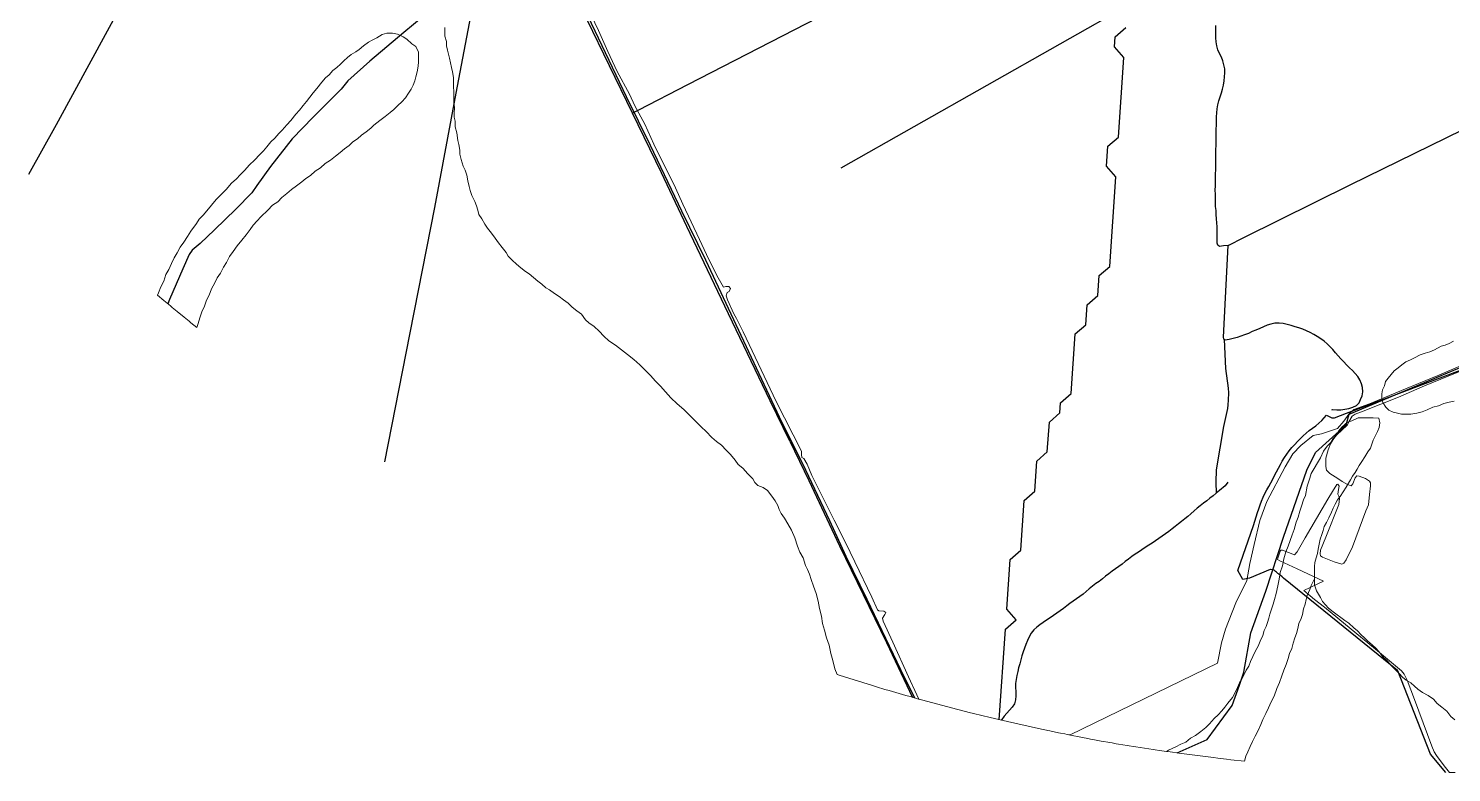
# Model space of a CAD drawing. Header units: metres. Extents: x 3 to 1027712, y 40 to 4430649.
# Drawn here: x 505330 to 508884, y 4402141 to 4404000 of the extents above; entities that cross this region are included whole.
import ezdxf

# ---------------------------------------------------------------- set-up
doc = ezdxf.new("R2010")
doc.units = ezdxf.units.M
doc.header["$MEASUREMENT"] = 0
for name, color, linetype, lineweight in [('Cauces_artificiales_5_km', 141, 'Continuous', 30), ('Lineas_electricas_5_km', 1, 'Continuous', 30), ('Rios_5_km', 4, 'Continuous', 30)]:
    doc.layers.add(name, color=color, linetype=linetype, lineweight=lineweight)
for name, color, linetype, lineweight, true_color in [('Habitats_5_km', 7, 'Continuous', 9, 0xbefad2), ('Humedales_5_km', 7, 'Continuous', 9, 0xdbcafc), ('Itinerarios_Espacios_naturales_Protegidos_5_km', 7, 'Continuous', 30, 0x3800b0)]:
    doc.layers.add(name, color=color, linetype=linetype, lineweight=lineweight, true_color=true_color)

msp = doc.modelspace()

# ---------------------------------------------------------------- linework, layer by layer
at = {"layer": 'Cauces_artificiales_5_km'}
for points in [[(508956.9, 4404852.8, 3.5), (508708.3, 4404728.7, 3.4), (508451.4, 4404600.1, 3.4), (508249.7, 4404497.1, 3.4), (508142, 4404443.4, 3.4), (508125.4, 4404437.2, 3.4), (508073.5, 4404411.4, 3.4), (507760.9, 4404255.9, 3.4), (507566.6, 4404159.2, 3.4), (507301.6, 4404026.4, 3.4), (506976.3, 4403859.6, 3.4), (506853.4, 4403795.9, 3.4), (506848.3, 4403793.4, 3.4), (506841.9, 4403790.3, 2.5), (506838.5, 4403788.7, 2.5)], [(507360, 4403651.8, 1.1), (508089.2, 4404065.1, 0.2), (508259.8, 4404161.7, 0), (508260, 4404161.8, 0), (508998.9, 4404579.8, 0.3)], [(507231.5, 4402968.9, 3.8), (507231.5, 4402968.9, 3.8), (507182.9, 4403069.4, 3.9), (507069, 4403306.3, 3.8), (506974.1, 4403505.2, 3.3), (506910.9, 4403639, 2.9), (506838.5, 4403788.7, 2.5), (506767.2, 4403936.1, 2.1), (506656.9, 4404163.1, 2.1)], [(506315.8, 4404029.9, 3.9), (506267.9, 4403989.8, 4.1), (506267.9, 4403989.8, 4.1), (506182.5, 4403918.2, 4.7), (506127.9, 4403869.3, 4.7), (506110.8, 4403848.4, 4.8), (506040.9, 4403778.6, 4.7), (505988.2, 4403724.5, 4.7), (505934.1, 4403654.9, 4.8), (505900.1, 4403608, 4.8), (505888.2, 4403589.4, 4.8), (505847.5, 4403548.2, 4.8), (505794.9, 4403496.7, 4.8), (505758.8, 4403462.8, 4.8), (505738.8, 4403445.9, 4.8), (505731.5, 4403435.6, 4.8), (505715.7, 4403399.2, 4.9), (505682.4, 4403322.8, 5.1), (505678.2, 4403312, 5.1)], [(508585.1, 4403047.2, 4.8), (508586.7, 4403047.5, 6.5), (508597.8, 4403047.3, 6.5), (508608, 4403047.2, 6.5), (508617.9, 4403048.3, 6.5), (508627.9, 4403050.6, 6.5), (508637.8, 4403053.6, 6.5), (508647.1, 4403057.7, 6.5), (508653.5, 4403064.4, 6.5), (508657.1, 4403072.9, 6.5), (508661, 4403082.3, 6.5), (508662.6, 4403092.2, 6.5), (508662.2, 4403102.4, 6.5), (508659.5, 4403112.3, 6.6), (508655.4, 4403121.6, 6.6), (508650.1, 4403130.1, 6.6), (508643.8, 4403137.9, 7.1), (508636.8, 4403145.2, 8), (508629.2, 4403152.3, 8.5), (508622, 4403159.8, 8.6), (508615.1, 4403167.3, 8.6), (508608.2, 4403174.8, 8.6), (508601.2, 4403182.2, 8.6), (508594.2, 4403189.8, 8.8), (508587.6, 4403197.5, 9.4), (508580.7, 4403205.2, 9.9), (508573.5, 4403212.3, 10), (508565.9, 4403218.8, 10), (508557.7, 4403224.6, 10), (508549.1, 4403229.9, 10), (508540.2, 4403235.1, 10), (508531.2, 4403240, 10), (508522.1, 4403244.4, 10), (508512.9, 4403248.4, 10), (508503.4, 4403251.6, 10), (508493.5, 4403254.7, 10), (508483.6, 4403257.6, 10), (508473.8, 4403260.3, 10), (508463.8, 4403262.9, 10), (508453.7, 4403263.8, 10), (508443.4, 4403263.2, 10), (508433.4, 4403261.4, 10), (508423.7, 4403258.4, 9.5), (508414.4, 4403254.6, 9.1), (508405.2, 4403250.3, 8.9), (508395.6, 4403246.2, 8.7), (508386.2, 4403242.5, 8.7), (508377.1, 4403238.1, 8.7), (508367.6, 4403234.4, 8.7), (508358.1, 4403231, 8.7), (508348.6, 4403227.7, 8.7), (508338.8, 4403224.9, 8.7), (508328.9, 4403222.6, 8.7), (508318.9, 4403220.9, 8.6), (508316.6, 4403222.7, 10.9), (508315.4, 4403223.7, 8.6), (508314.6, 4403228.8, 8.6), (508326.2, 4403457.3, 4.9), (508314.7, 4403456.5, 4.9), (508304.8, 4403455.6, 4.9), (508300.3, 4403458.6, 4.9), (508299.2, 4403463.3, 4.9), (508299.1, 4403473.5, 4.9), (508299.1, 4403483.6, 4.9), (508299.2, 4403493.9, 4.9), (508298.9, 4403504.2, 4.9), (508298.3, 4403514.3, 4.9), (508297.7, 4403524.6, 4.9), (508296.8, 4403535, 4.9), (508296.1, 4403545.1, 5.1), (508295.2, 4403555.4, 5.1), (508294.6, 4403565.6, 5.3), (508294.5, 4403575.7, 5.4), (508294.5, 4403585.9, 5.4), (508294.3, 4403596.2, 5.4), (508294.5, 4403606.5, 5.4), (508294.6, 4403616.6, 5.4), (508294.8, 4403626.7, 5.4), (508295.2, 4403636.7, 5.4), (508295.4, 4403646.8, 5.4), (508295.5, 4403657.2, 5.6), (508295.6, 4403667.2, 6.3), (508295.8, 4403677.4, 6.4), (508295.9, 4403687.5, 6.4), (508296, 4403697.7, 6.4), (508296.1, 4403707.8, 6.4), (508296.4, 4403718.2, 6.4), (508296.4, 4403728.2, 6.4), (508296.5, 4403738.5, 6.4), (508296.9, 4403748.7, 6.4), (508297, 4403758.7, 6.4), (508297.1, 4403769, 6.4), (508297.5, 4403779.2, 6.4), (508298.3, 4403789.4, 6.4), (508299.2, 4403799.4, 6.5), (508300.9, 4403809.5, 6.5), (508303.5, 4403819.5, 6.5), (508306.5, 4403829.3, 6.5), (508309.7, 4403839, 6.5), (508312.4, 4403848.7, 6.5), (508314.5, 4403858.7, 6.5), (508316.3, 4403868.8, 6.5), (508317.7, 4403878.8, 6.5), (508318.5, 4403889, 6.5), (508318.1, 4403899.2, 6.5), (508315.8, 4403909.2, 6.5), (508313.3, 4403919, 6.5), (508309.7, 4403928.5, 6.5), (508305.2, 4403937.4, 6.5), (508301, 4403946.9, 6.5), (508298.3, 4403956.6, 6.5), (508296.8, 4403966.5, 6.5), (508296, 4403976.9, 6.5), (508295.6, 4403987.1, 6.5), (508295.6, 4403997.5, 6.5), (508295.8, 4404007.7, 6.4)], [(508326.2, 4403457.3, 4.9), (508365.5, 4403477.3, 4.3), (508632.5, 4403610.4, 4.2), (509110.8, 4403844.5, 3.6)], [(508316.6, 4403222.7, 10.9), (508320.1, 4403150.6, 5), (508326.7, 4403101.2, 4.3), (508326.9, 4403089.8, 4.3), (508326.6, 4403070.8, 3.9), (508325.9, 4403059.8, 3.9), (508325.2, 4403050.6, 3.9), (508315.2, 4403005.4, 3.9), (508296.3, 4402896.7, 3.9), (508295.3, 4402866, 3.9), (508296.8, 4402838.8, 3.9)], [(508869.9, 4402140.7, 7.4), (508832.2, 4402186.4, 7.4), (508750.3, 4402394.8, 7.4), (508750.2, 4402395.2, 7.4), (508749.6, 4402395.7, 7.4), (508464.9, 4402626.7, 7.4), (508461, 4402629.9, 7.4), (508456.6, 4402633.5, 7.4), (508453.2, 4402636.3, 7.4), (508452.1, 4402637.2, 7.4), (508450.8, 4402638.2, 7.4), (508447.8, 4402640.7, 7.4), (508447, 4402641.3, 7.4), (508444.6, 4402643.2, 7.4), (508443.5, 4402644.1, 7.4), (508441, 4402646.1, 7.4), (508436.8, 4402646.9, 7.4), (508436.7, 4402646.9, 7.4), (508432, 4402647.7, 7.4), (508431.9, 4402647.7, 7.4), (508431.8, 4402647.7, 7.4), (508431.5, 4402647.8, 7.4), (508380.1, 4402625.9, 7.4), (508362.9, 4402623.4, 7.4), (508350.8, 4402645.3, 7.2), (508389.8, 4402758, 5.7), (508399.8, 4402790.3, 4.8), (508402.9, 4402799.9, 4.7), (508406.1, 4402809.4, 4.3), (508409.6, 4402819.1, 3.9), (508413.6, 4402828.4, 3.7), (508418, 4402837.9, 3.7), (508423.1, 4402847, 3.7), (508428.4, 4402855.8, 3.7), (508433.2, 4402864.7, 3.4), (508437.9, 4402873.9, 3.1), (508442.6, 4402882.9, 2.9), (508447.2, 4402892, 2.7), (508452.2, 4402901.1, 2.1), (508456.8, 4402910.1, 1.9), (508461.7, 4402919.1, 1.6), (508467.2, 4402927.6, 1.1), (508472.9, 4402936.3, 0.7), (508479.1, 4402944.7, 0.7), (508485.8, 4402952.5, 0.7), (508492.9, 4402960.1, 0.7), (508499.7, 4402967.5, 0.7), (508506.7, 4402974.8, 0.7), (508513.9, 4402981.9, 0.4), (508521.4, 4402988.6, 0.1), (508529.2, 4402995, 0.1), (508537.4, 4403001.1, 0.1), (508545.5, 4403007.1, 0.1), (508553.3, 4403013.5, 0.1), (508560.7, 4403020.2, 0.1), (508572.5, 4403033.4, 4), (508585.4, 4403027.2, 5.7), (508592.1, 4403027.1, 0.1), (508621.9, 4403038.3, 0.5), (508906.9, 4403145.9, 4.6)], [(507231.5, 4402968.9, 3.8), (507279.1, 4402870.4, 3.7), (507355.9, 4402706.8, 3.5), (507473.4, 4402465.3, 3.2), (507538.3, 4402328.4, 3.2)], [(508325.9, 4402866.5, 4.8), (508319, 4402857.3, 0.3), (508304.8, 4402845, 0.3), (508296.8, 4402838.8, 0.3), (508288.8, 4402832.3, 0.4), (508280.9, 4402826.1, 0.3), (508273, 4402819.6, 0.3), (508264.7, 4402813.4, 0.4), (508256.7, 4402807.3, 0.4), (508248.8, 4402800.9, 0.3), (508241.2, 4402794.2, 0.3), (508233.6, 4402787.4, 0.3), (508225.9, 4402780.6, 0.3), (508218, 4402774.3, 0.3), (508210.1, 4402767.9, 0.2), (508202.3, 4402761.7, 0.2), (508194.5, 4402755.4, 0.2), (508186.4, 4402749.2, 0.2), (508178.2, 4402743.1, 0.2), (508169.8, 4402737.1, 0.2), (508161.4, 4402731.5, 0.2), (508153, 4402725.7, 0.1), (508144.6, 4402720, 0.1), (508136.3, 4402714.2, 0.1), (508128, 4402708.4, 0.1), (508119.5, 4402702.7, 0.2), (508111.1, 4402697.1, 0.2), (508102.6, 4402691.6, 0.3), (508094, 4402686.1, 0.2), (508085.5, 4402680.1, 0.3), (508077.6, 4402674, 0.3), (508069.6, 4402667.8, 0.4), (508061.7, 4402661.6, 0.5), (508053.3, 4402655.7, 0.7), (508044.8, 4402649.9, 0.8), (508036.4, 4402643.7, 0.9), (508028.5, 4402637.3, 0.7), (508020.3, 4402631, 0.6), (508012.2, 4402624.6, 0.8), (508004.1, 4402618.4, 0.8), (507995.7, 4402612.6, 0.8), (507987.4, 4402606.4, 0.9), (507979.2, 4402600, 0.8), (507971.6, 4402593.4, 0.7), (507964, 4402586.6, 0.4), (507956.1, 4402580.4, 0.5), (507948, 4402574.5, 0.6), (507939.7, 4402568.8, 0.8), (507931.3, 4402563, 0.8), (507923.3, 4402556.9, 0.6), (507915.3, 4402550.6, 0.6), (507907, 4402544.6, 0.7), (507898.5, 4402538.9, 0.7), (507889.8, 4402533.1, 1), (507881.5, 4402527.3, 0.9), (507873, 4402521.5, 0.8), (507864.5, 4402515.8, 0.8), (507856.2, 4402509.8, 0.9), (507848.3, 4402503.5, 0.8), (507840.7, 4402496.8, 0.6), (507834.3, 4402488.8, 0.6), (507829.7, 4402479.7, 0.7), (507825.5, 4402470.2, 0.7), (507821.4, 4402460.9, 0.7), (507817.7, 4402451.4, 0.7), (507814.5, 4402441.9, 0.7), (507811.3, 4402432.1, 0.6), (507808.5, 4402422.3, 0.4), (507805.8, 4402412.6, 0.2), (507803.2, 4402402.6, 0.3), (507801, 4402392.9, 0.4), (507798.7, 4402383.1, 0.4), (507796.6, 4402373.3, 0.6), (507795.4, 4402363.2, 0.6), (507795.4, 4402353, 0.5), (507796.2, 4402342.7, 0.4), (507796.3, 4402332.4, 0.3), (507795.6, 4402322.2, 0.5), (507792.7, 4402312.6, 0.8), (507787.1, 4402304.2, 0.8), (507780.5, 4402296.6, 0.8), (507774, 4402288.8, 0.8), (507767.4, 4402281.1, 0.9), (507760.9, 4402273.2, 1), (507759.5, 4402271.6, 1)]]:
    msp.add_polyline3d(points, dxfattribs=at)
at = {"layer": 'Habitats_5_km'}
for points in [[(508892.9, 4402272), (508882.8, 4402281), (508872.6, 4402293.7), (508860, 4402303.9), (508848.5, 4402312.8), (508839.7, 4402324.3), (508825.7, 4402333.2), (508811.8, 4402340.9), (508800.3, 4402348.5), (508791.5, 4402356.1), (508782.6, 4402365.1), (508771.2, 4402371.4), (508762.3, 4402379.1), (508753.4, 4402388), (508744.5, 4402396.9), (508734.4, 4402407.1), (508724.3, 4402418.6), (508712.9, 4402430), (508706.5, 4402438.9), (508696.4, 4402450.4), (508686.3, 4402459.3), (508674.8, 4402469.5), (508667.2, 4402477.1), (508658.4, 4402484.8), (508649.5, 4402495), (508640.6, 4402502.6), (508627.9, 4402514.1), (508617.8, 4402520.5), (508607.6, 4402528.1), (508598.8, 4402534.5), (508588.6, 4402542.1), (508577.2, 4402551), (508569.6, 4402560), (508562, 4402567.6), (508556.9, 4402577.8), (508546.8, 4402594.3), (508541.8, 4402609.6), (508541.8, 4402622.3), (508541.9, 4402624.8), (508541.9, 4402633.7), (508541.9, 4402645.2), (508542, 4402655.3), (508543.3, 4402665.5), (508545.9, 4402676.9), (508549.7, 4402688.3), (508551.1, 4402698.5), (508553.6, 4402711.2), (508556.2, 4402723.9), (508560.1, 4402735.3), (508564, 4402745.5), (508566.5, 4402755.7), (508571.7, 4402765.8), (508578.1, 4402777.2), (508584.5, 4402791.2), (508588.4, 4402801.4), (508593.5, 4402811.5), (508599.9, 4402821.7), (508606.3, 4402830.5), (508614, 4402842), (508621.6, 4402853.4), (508626.8, 4402863.5), (508631.9, 4402872.4), (508637, 4402881.3), (508643.4, 4402890.2), (508648.5, 4402899.1), (508653.7, 4402907.9), (508660.1, 4402918.1), (508667.7, 4402929.5), (508675.4, 4402942.2), (508681.8, 4402951.1), (508685.7, 4402961.2), (508688.3, 4402971.4), (508694.7, 4402982.8), (508699.8, 4402993), (508703.7, 4403003.1), (508705, 4403014.6), (508702.5, 4403026), (508688.5, 4403027.3), (508674.5, 4403027.3), (508664.3, 4403027.4), (508651.6, 4403027.4), (508635, 4403019.8), (508624.8, 4403016), (508610.8, 4403003.3), (508603.1, 4402994.5), (508596.7, 4402984.3), (508589, 4402975.4), (508582.6, 4402965.3), (508573.7, 4402956.4), (508564.7, 4402943.7), (508557, 4402927.2), (508549.4, 4402914.5), (508541.7, 4402900.6), (508534, 4402887.9), (508530.1, 4402876.5), (508527.5, 4402866.3), (508523.7, 4402856.1), (508519.8, 4402833.3), (508514.6, 4402821.8), (508509.5, 4402806.6), (508505.6, 4402793.9), (508501.7, 4402778.7), (508496.6, 4402766), (508491.4, 4402748.2), (508486.3, 4402734.2), (508481.2, 4402720.3), (508476, 4402706.3), (508470.9, 4402692.3), (508465.7, 4402674.6), (508461.8, 4402656.8), (508456.7, 4402640.3), (508454.1, 4402623.8), (508450.2, 4402607.2), (508446.3, 4402588.2), (508442.4, 4402572.9), (508438.5, 4402561.5), (508434.7, 4402548.8), (508430.8, 4402536.1), (508428.2, 4402526), (508424.4, 4402515.8), (508421.8, 4402505.6), (508416.7, 4402495.5), (508412.8, 4402482.8), (508406.4, 4402468.8), (508401.2, 4402456.1), (508394.8, 4402444.7), (508388.4, 4402430.7), (508382, 4402418.1), (508378.1, 4402406.6), (508371.7, 4402396.5), (508365.3, 4402383.8), (508360.2, 4402374.9), (508355.1, 4402364.7), (508349.9, 4402353.3), (508344.8, 4402341.9), (508337.1, 4402327.9), (508325.6, 4402314), (508317.9, 4402303.8), (508310.3, 4402295), (508301.3, 4402284.8), (508291.1, 4402275.9), (508279.6, 4402262), (508270.7, 4402253.1), (508257.9, 4402243), (508245.1, 4402232.8), (508232.4, 4402226.5), (508220.9, 4402216.4), (508208.1, 4402211.3), (508195.4, 4402205), (508177.5, 4402196.1), (508172.1, 4402193.4), (508160.4, 4402195.1), (508155, 4402195.9), (508144.2, 4402197.5), (508138.8, 4402198.3), (508095.7, 4402204.9), (508090.3, 4402205.7), (508079.5, 4402207.4), (508074.1, 4402208.3), (508052.5, 4402211.8), (508047.1, 4402212.7), (508036.4, 4402214.5), (508030.9, 4402215.5), (508025.6, 4402216.4), (508014.9, 4402218.4), (508009.6, 4402219.3), (507988.2, 4402223.3), (507982.8, 4402224.3), (507972.1, 4402226.4), (507966.8, 4402227.4), (507924, 4402235.9), (507918.7, 4402237), (507908, 4402239.1), (507902.7, 4402240.2), (507881.3, 4402244.7), (507876, 4402245.8), (507865.4, 4402248.1), (507860, 4402249.3), (507774.9, 4402268), (507764.2, 4402270.5), (507743, 4402275.4), (507732.4, 4402277.9), (507690, 4402288.2), (507679.4, 4402290.9), (507658.3, 4402296.2), (507647.7, 4402299), (507563.5, 4402321.5), (507553, 4402324.3), (507532, 4402330.2), (507521.5, 4402333.2), (507479.6, 4402345.3), (507469.1, 4402348.4), (507448.3, 4402354.7), (507437.8, 4402357.9), (507354.6, 4402384.1), (507349.6, 4402385.7), (507343.7, 4402400.1), (507338.7, 4402420.4), (507333.7, 4402438.2), (507329.9, 4402458.5), (507323.6, 4402477.6), (507318.6, 4402496.7), (507313.6, 4402513.2), (507311.1, 4402531), (507306.1, 4402550.1), (507302.4, 4402569.1), (507297.3, 4402588.2), (507291.1, 4402606), (507284.8, 4402622.6), (507281, 4402636.5), (507275.9, 4402648), (507270.9, 4402658.2), (507264.6, 4402677.2), (507257, 4402691.2), (507250.7, 4402706.5), (507244.5, 4402726.8), (507235.6, 4402745.9), (507226.8, 4402762.5), (507217.9, 4402776.5), (507210.3, 4402787.9), (507205.3, 4402798.1), (507201.5, 4402808.3), (507195.2, 4402819.7), (507186.3, 4402831.2), (507176.2, 4402845.2), (507164.8, 4402852.8), (507152.1, 4402857.9), (507144.5, 4402865.6), (507139.4, 4402874.5), (507126.8, 4402887.2), (507114.1, 4402901.2), (507102.7, 4402910.1), (507095.1, 4402921.6), (507083.7, 4402935.6), (507072.3, 4402945.8), (507060.9, 4402958.5), (507048.2, 4402967.5), (507036.8, 4402977.6), (507022.8, 4402992.9), (507010.2, 4403004.4), (506992.4, 4403022.2), (506982.3, 4403032.4), (506967.1, 4403047.7), (506950.6, 4403061.7), (506934.1, 4403077), (506921.4, 4403092.3), (506908.8, 4403106.3), (506896.1, 4403119), (506883.4, 4403133), (506869.5, 4403147), (506856.8, 4403159.8), (506841.6, 4403172.5), (506826.4, 4403185.2), (506811.2, 4403196.7), (506795.9, 4403208.2), (506779.4, 4403219.7), (506766.8, 4403231.1), (506755.4, 4403243.9), (506742.7, 4403255.3), (506730, 4403264.2), (506721.1, 4403271.9), (506711, 4403285.9), (506699.6, 4403294.8), (506688.2, 4403303.7), (506678, 4403313.9), (506666.6, 4403321.6), (506655.2, 4403330.5), (506643.8, 4403338.1), (506631.1, 4403347.1), (506622.2, 4403352.2), (506612, 4403361.1), (506601.9, 4403368.7), (506591.7, 4403377.6), (506580.3, 4403386.6), (506571.4, 4403392.9), (506560, 4403401.9), (506548.6, 4403410.8), (506538.5, 4403421), (506528.3, 4403431.2), (506523.3, 4403440.1), (506513.2, 4403452.8), (506504.3, 4403464.3), (506495.4, 4403475.7), (506486.6, 4403488.4), (506476.4, 4403501.2), (506470.1, 4403511.3), (506462.5, 4403524.1), (506455, 4403535.5), (506452.4, 4403545.7), (506448.7, 4403557.1), (506444.9, 4403567.3), (506437.3, 4403582.6), (506433.6, 4403595.3), (506431.1, 4403605.5), (506427.3, 4403619.5), (506424.8, 4403633.4), (506421, 4403646.2), (506416, 4403656.3), (506411, 4403672.9), (506407.2, 4403685.6), (506407.2, 4403695.7), (506404.7, 4403709.7), (506402.2, 4403719.9), (506399.8, 4403739), (506396, 4403754.2), (506396.1, 4403768.2), (506393.6, 4403778.4), (506393.6, 4403788.5), (506393.7, 4403802.5), (506392.4, 4403814), (506392.5, 4403830.5), (506392.5, 4403843.2), (506391.3, 4403853.3), (506391.4, 4403863.5), (506391.4, 4403877.5), (506388.9, 4403891.5), (506386.4, 4403902.9), (506383.9, 4403914.4), (506381.4, 4403925.8), (506378.9, 4403936), (506376.4, 4403946.1), (506373.9, 4403956.3), (506374, 4403967.8), (506370.2, 4403980.5), (506370.2, 4403990.6), (506370.3, 4404002.1)], [(508891, 4403068.8), (508878.2, 4403066.3), (508865.5, 4403062.5), (508851.5, 4403057.4), (508837.5, 4403053.7), (508823.4, 4403047.3), (508810.7, 4403042.3), (508798, 4403038.5), (508782.7, 4403036), (508771.2, 4403036), (508759.8, 4403036.1), (508749.6, 4403038.6), (508738.2, 4403041.2), (508728, 4403046.3), (508720.4, 4403053.9), (508712.8, 4403065.4), (508710.3, 4403075.6), (508710.4, 4403087), (508711.7, 4403097.2), (508716.8, 4403107.3), (508719.4, 4403117.5), (508725.8, 4403126.3), (508733.5, 4403135.2), (508741.1, 4403144.1), (508751.3, 4403151.7), (508760.3, 4403159.3), (508770.5, 4403166.9), (508781.9, 4403172), (508792.1, 4403177), (508806.2, 4403184.6), (508818.9, 4403188.4), (508830.4, 4403192.2), (508841.8, 4403197.2), (508858.4, 4403206.1), (508868.6, 4403208.6), (508878.8, 4403212.4), (508889, 4403218.7)], [(508889, 4403218.7), (508878.8, 4403212.4), (508868.6, 4403208.6), (508858.4, 4403206.1), (508841.8, 4403197.2), (508830.4, 4403192.2), (508818.9, 4403188.4), (508806.2, 4403184.6), (508792.1, 4403177), (508781.9, 4403172), (508770.5, 4403166.9), (508760.3, 4403159.3), (508751.3, 4403151.7), (508741.1, 4403144.1), (508733.5, 4403135.2), (508725.8, 4403126.3), (508719.4, 4403117.5), (508716.8, 4403107.3), (508711.7, 4403097.2), (508710.4, 4403087), (508710.3, 4403075.6), (508712.8, 4403065.4), (508720.4, 4403053.9), (508728, 4403046.3), (508738.2, 4403041.2), (508749.6, 4403038.6), (508759.8, 4403036.1), (508771.2, 4403036), (508782.7, 4403036), (508798, 4403038.5), (508810.7, 4403042.3), (508823.4, 4403047.3), (508837.5, 4403053.7), (508851.5, 4403057.4), (508865.5, 4403062.5), (508878.2, 4403066.3), (508891, 4403068.8)]]:
    msp.add_lwpolyline(points, dxfattribs=at)
for points in [[(505735.6, 4403264.8), (505731.3, 4403268.2), (505722.8, 4403275.1), (505718.6, 4403278.6), (505701.6, 4403292.5), (505697.3, 4403296), (505688.8, 4403303), (505684.5, 4403306.6), (505680.4, 4403310), (505672.2, 4403317), (505668.1, 4403320.5), (505652.5, 4403333.9), (505655.1, 4403339.1), (505660.3, 4403354.3), (505668, 4403368.3), (505673.1, 4403384.8), (505680.8, 4403397.5), (505687.2, 4403412.7), (505693.7, 4403426.7), (505701.3, 4403439.4), (505709, 4403453.3), (505718, 4403466), (505726.9, 4403480), (505735.9, 4403493.9), (505750, 4403513), (505756.4, 4403523.1), (505766.6, 4403533.3), (505775.5, 4403544.7), (505787.1, 4403558.6), (505798.6, 4403572.6), (505811.3, 4403585.3), (505824.1, 4403597.9), (505836.9, 4403613.2), (505849.7, 4403624.6), (505858.6, 4403634.7), (505870.1, 4403646.1), (505881.6, 4403658.8), (505895.6, 4403671.5), (505907.1, 4403684.2), (505917.4, 4403694.3), (505925, 4403704.4), (505935.3, 4403717.1), (505945.5, 4403726), (505955.7, 4403737.4), (505963.4, 4403746.3), (505974.9, 4403759), (505985.1, 4403770.4), (505997.9, 4403785.6), (506006.8, 4403795.8), (506015.8, 4403807.2), (506024.7, 4403817.3), (506032.4, 4403828.7), (506041.4, 4403838.9), (506050.3, 4403850.3), (506063.1, 4403865.5), (506072, 4403876.9), (506081, 4403884.5), (506089.9, 4403894.7), (506100.1, 4403902.3), (506109.1, 4403911.2), (506118, 4403918.8), (506127, 4403927.6), (506135.9, 4403935.2), (506147.4, 4403941.6), (506156.3, 4403947.9), (506166.5, 4403956.8), (506179.3, 4403965.6), (506188.2, 4403970.7), (506199.7, 4403977), (506213.7, 4403984.6), (506225.2, 4403988.4), (506239.2, 4403988.4), (506251.9, 4403985.8), (506265.8, 4403979.4), (506274.7, 4403973.1), (506287.4, 4403961.6), (506297.6, 4403955.2), (506303.9, 4403941.2), (506303.8, 4403929.8), (506303.8, 4403917.1), (506303.7, 4403905.6), (506301.1, 4403891.7), (506297.3, 4403879), (506294.7, 4403868.8), (506290.8, 4403858.7), (506285.7, 4403848.5), (506279.3, 4403838.4), (506271.6, 4403826.9), (506262.7, 4403816.8), (506252.4, 4403807.9), (506242.2, 4403797.8), (506233.3, 4403790.2), (506220.5, 4403780), (506207.8, 4403769.9), (506192.5, 4403758.5), (506184.8, 4403750.9), (506173.3, 4403742), (506161.8, 4403733.1), (506151.6, 4403724.3), (506140.1, 4403716.7), (506131.2, 4403707.8), (506119.7, 4403698.9), (506108.2, 4403690.1), (506096.7, 4403681.2), (506084, 4403671.1), (506071.2, 4403662.2), (506059.7, 4403652), (506045.7, 4403643.2), (506034.2, 4403633), (506022.7, 4403625.4), (506012.5, 4403616.6), (505999.7, 4403606.4), (505987, 4403597.6), (505975.5, 4403587.4), (505962.7, 4403577.3), (505952.5, 4403567.1), (505939.7, 4403558.3), (505928.2, 4403545.6), (505910.4, 4403529.1), (505901.4, 4403519), (505891.2, 4403508.8), (505883.5, 4403497.4), (505873.3, 4403484.7), (505863, 4403470.8), (505851.5, 4403456.8), (505841.3, 4403442.9), (505832.4, 4403430.2), (505824.7, 4403414.9), (505817, 4403403.5), (505809.3, 4403388.3), (505801.6, 4403376.9), (505795.2, 4403364.2), (505787.5, 4403349), (505781.1, 4403333.7), (505774.7, 4403321), (505769.5, 4403305.8), (505763.1, 4403291.8), (505758, 4403276.6), (505754.1, 4403262.6), (505750.5, 4403252.9)], [(508333.4, 4402172.6), (508322.6, 4402173.9), (508300.9, 4402176.5), (508290.1, 4402177.8), (508203.6, 4402189.1), (508198.2, 4402189.8), (508187.4, 4402191.3), (508182, 4402192), (508172.1, 4402193.4), (508177.5, 4402196.1), (508195.4, 4402205), (508208.1, 4402211.3), (508220.9, 4402216.4), (508232.4, 4402226.5), (508245.1, 4402232.8), (508257.9, 4402243), (508270.7, 4402253.1), (508279.6, 4402262), (508291.1, 4402275.9), (508301.3, 4402284.8), (508310.3, 4402295), (508317.9, 4402303.8), (508325.6, 4402314), (508337.1, 4402327.9), (508344.8, 4402341.9), (508349.9, 4402353.3), (508355.1, 4402364.7), (508360.2, 4402374.9), (508365.3, 4402383.8), (508371.7, 4402396.5), (508378.1, 4402406.6), (508382, 4402418.1), (508388.4, 4402430.7), (508394.8, 4402444.7), (508401.2, 4402456.1), (508406.4, 4402468.8), (508412.8, 4402482.8), (508416.7, 4402495.5), (508421.8, 4402505.6), (508424.4, 4402515.8), (508428.2, 4402526), (508430.8, 4402536.1), (508434.7, 4402548.8), (508438.5, 4402561.5), (508442.4, 4402572.9), (508446.3, 4402588.2), (508450.2, 4402607.2), (508454.1, 4402623.8), (508456.7, 4402640.3), (508461.8, 4402656.8), (508465.7, 4402674.6), (508470.9, 4402692.3), (508476, 4402706.3), (508481.2, 4402720.3), (508486.3, 4402734.2), (508491.4, 4402748.2), (508496.6, 4402766), (508501.7, 4402778.7), (508505.6, 4402793.9), (508509.5, 4402806.6), (508514.6, 4402821.8), (508519.8, 4402833.3), (508523.7, 4402856.1), (508527.5, 4402866.3), (508530.1, 4402876.5), (508534, 4402887.9), (508541.7, 4402900.6), (508549.4, 4402914.5), (508557, 4402927.2), (508564.7, 4402943.7), (508573.7, 4402956.4), (508582.6, 4402965.3), (508589, 4402975.4), (508596.7, 4402984.3), (508603.1, 4402994.5), (508610.8, 4403003.3), (508624.8, 4403016), (508635, 4403019.8), (508651.6, 4403027.4), (508664.3, 4403027.4), (508674.5, 4403027.3), (508688.5, 4403027.3), (508702.5, 4403026), (508705, 4403014.6), (508703.7, 4403003.1), (508699.8, 4402993), (508694.7, 4402982.8), (508688.3, 4402971.4), (508685.7, 4402961.2), (508681.8, 4402951.1), (508675.4, 4402942.2), (508667.7, 4402929.5), (508660.1, 4402918.1), (508653.7, 4402907.9), (508648.5, 4402899.1), (508643.4, 4402890.2), (508637, 4402881.3), (508631.9, 4402872.4), (508626.8, 4402863.5), (508621.6, 4402853.4), (508614, 4402842), (508606.3, 4402830.5), (508599.9, 4402821.7), (508593.5, 4402811.5), (508588.4, 4402801.4), (508584.5, 4402791.2), (508578.1, 4402777.2), (508571.7, 4402765.8), (508566.5, 4402755.7), (508564, 4402745.5), (508560.1, 4402735.3), (508556.2, 4402723.9), (508553.6, 4402711.2), (508551.1, 4402698.5), (508549.7, 4402688.3), (508545.9, 4402676.9), (508543.3, 4402665.5), (508542, 4402655.3), (508541.9, 4402645.2), (508541.9, 4402633.7), (508541.9, 4402624.8), (508539.3, 4402619.7), (508534.2, 4402608.3), (508530.3, 4402598.2), (508523.9, 4402582.9), (508521.3, 4402572.8), (508518.7, 4402561.3), (508514.8, 4402549.9), (508512.2, 4402535.9), (508508.4, 4402525.8), (508503.2, 4402513.1), (508500.7, 4402500.4), (508496.8, 4402487.7), (508492.9, 4402477.5), (508489.1, 4402463.6), (508485.2, 4402450.9), (508480, 4402438.2), (508476.2, 4402425.5), (508471, 4402410.2), (508465.9, 4402396.3), (508460.7, 4402382.3), (508454.3, 4402365.8), (508447.9, 4402350.6), (508441.5, 4402331.5), (508433.8, 4402317.6), (508427.3, 4402302.3), (508420.9, 4402288.4), (508413.2, 4402273.1), (508408.1, 4402260.4), (508400.4, 4402243.9), (508394, 4402231.2), (508387.6, 4402218.5), (508381.2, 4402205.8), (508376, 4402191.9), (508370.9, 4402181.7), (508367, 4402169), (508367, 4402169)]]:
    msp.add_lwpolyline(points, close=True, dxfattribs=at)
at = {"layer": 'Humedales_5_km'}
for points in [[(508928.6, 4403166, 1.5), (508852.7, 4403133.3, 1.6), (508769, 4403099.6, 1.6), (508679.1, 4403062.2, 1.6), (508640.7, 4403047.9, 1.6), (508627.7, 4403035.8, 1.6), (508615, 4403019, 1.7), (508599.5, 4403000, 1.7), (508559.2, 4402987.4, 1.7), (508539.1, 4402982.8, 1.7), (508508.1, 4402957.5, 1.7), (508488, 4402936.8, 1.7), (508469, 4402904.7, 1.7), (508423.1, 4402817.9, 1.7), (508405.2, 4402770.8, 1.8), (508391.5, 4402710.4, 1.8), (508380.5, 4402662.7, 1.8), (508373, 4402620.9, 1.8), (508345.9, 4402564.3, 1.6), (508319.5, 4402499.1, 1.9), (508310.2, 4402465, 1.7), (508299.8, 4402414.3, 1.3), (507931.8, 4402234.4, 1.7), (507924, 4402235.9, 1.3), (507918.7, 4402237, 1.3), (507908, 4402239.1, 1.3), (507902.7, 4402240.2, 1.3), (507881.3, 4402244.7, 1.3), (507876, 4402245.8, 1.3), (507865.4, 4402248.1, 1.3), (507860, 4402249.3, 1.3), (507774.9, 4402268, 1.3), (507764.2, 4402270.5, 1.3), (507743, 4402275.4, 1.3), (507732.4, 4402277.9, 1.3), (507690, 4402288.2, 1.3), (507679.4, 4402290.9, 1.3), (507658.3, 4402296.2, 1.3), (507647.7, 4402299, 1.3), (507563.5, 4402321.5, 1.3), (507554.1, 4402324, 1.5), (507549.1, 4402334.4, 1.5), (507528.1, 4402379.7, 1.4), (507488.9, 4402466.1, 1.4), (507464.8, 4402519, 1.4), (507463.2, 4402526, 1.4), (507469.3, 4402535.9, 1.4), (507471.1, 4402540.7, 1.4), (507466.8, 4402544, 1.4), (507454.2, 4402544.3, 1.4), (507450.4, 4402547.2, 1.4), (507436.4, 4402578.8, 1.4), (507393.6, 4402666.9, 1.4), (507370.4, 4402715.6, 1.4), (507342.6, 4402771, 1.4), (507286.7, 4402883.3, 1.4), (507275, 4402911.5, 1.4), (507266.7, 4402925.2, 1.4), (507261.7, 4402928.2, 1.4), (507260.6, 4402935.1, 1.4), (507261, 4402943.9, 1.4), (507197.9, 4403067.9, 1.3), (507114.7, 4403242.2, 1.3), (507098.1, 4403275.5, 1.3), (507092, 4403286.8, 1.3), (507075.7, 4403322, 1.3), (507072.8, 4403331.9, 1.3), (507075.5, 4403340.2, 1.3), (507079.8, 4403343.1, 1.3), (507083.6, 4403350.1, 1.3), (507079.3, 4403355.3, 1.3), (507071.5, 4403354.9, 1.3), (507066.3, 4403353.7, 1.3), (507052.5, 4403376.5, 1.3), (507029.5, 4403422.7, 1.3), (507005.9, 4403472.3, 1.3), (506964.4, 4403560.9, 1.3), (506946.1, 4403601.7, 1.3), (506892.2, 4403710.8, 1.3), (506869.7, 4403760.6, 1.2), (506844.2, 4403806.6, 1.2), (506831.2, 4403836.1, 1.2), (506800.5, 4403892.9, 1.2), (506776.8, 4403942.5, 1.2), (506753.4, 4403994.6, 1.2), (506725.7, 4404054.1, 1.2)], [(508893.7, 4402140.5, 1.4), (508882.8, 4402140.6, 1.4), (508879.4, 4402140.6, 1.5), (508865.8, 4402157.4, 1.5), (508847, 4402182.8, 1.5), (508841, 4402192.3, 1.5), (508835.4, 4402206.4, 1.5), (508803.1, 4402294.3, 1.6), (508792.1, 4402323.2, 1.6), (508773.7, 4402371.3, 1.6), (508766.4, 4402386.4, 1.6), (508759.8, 4402395, 1.6), (508739.5, 4402411.2, 1.6), (508689.2, 4402452.9, 1.6), (508633.4, 4402499.2, 1.6), (508566.8, 4402553.9, 1.7), (508542.5, 4402573.4, 1.7), (508515.8, 4402595.1, 1.7), (508564.9, 4402619, 1.7), (508499.1, 4402649.7, 1.6), (508455.7, 4402669.3, 1.6), (508449.4, 4402673, 1.6), (508450.3, 4402676.7, 1.6), (508456.6, 4402693.9, 1.6), (508458.4, 4402696.6, 1.6), (508462.2, 4402696.2, 1.6), (508492.1, 4402684.8, 1.6), (508498.7, 4402692, 1.6), (508518.7, 4402726.7, 1.6), (508575.7, 4402823.5, 1.6), (508586.7, 4402843.2, 1.6), (508597.7, 4402860.3, 1.6), (508600.3, 4402861.1, 1.6), (508603.7, 4402856, 1.6), (508602, 4402847.5, 1.6), (508600.3, 4402836.1, 1.6), (508603, 4402831.5, 1.6), (508604.6, 4402825.1, 1.6), (508603.1, 4402810.7, 1.6), (508570.8, 4402728.8, 1.6), (508556.9, 4402696.3, 1.6), (508556.3, 4402687.4, 1.6), (508556.9, 4402682.2, 1.6), (508562, 4402679.1, 1.6), (508591.2, 4402666.9, 1.6), (508610, 4402660.9, 1.6), (508615.4, 4402664.1, 1.6), (508621, 4402672.3, 1.5), (508636.7, 4402705, 1.5), (508670.7, 4402794.4, 1.5), (508676.7, 4402809.7, 1.5), (508679.5, 4402835.6, 1.5), (508681.8, 4402856.9, 1.5), (508682.1, 4402864.3, 1.5), (508679.2, 4402868.5, 1.5), (508669.9, 4402875.6, 1.5), (508654, 4402881, 1.5), (508647.7, 4402882.1, 1.5), (508644, 4402877, 1.5), (508637.8, 4402861.7, 1.5), (508633.8, 4402857.2, 1.5), (508624.2, 4402860.6, 1.5), (508611.1, 4402867.9, 1.5), (508600.4, 4402875.3, 1.5), (508580.1, 4402887.7, 1.5), (508571.8, 4402895.9, 1.5), (508570.6, 4402905.3, 1.5), (508570.6, 4402926.2, 1.5), (508576, 4402947.4, 1.5), (508582.1, 4402961.7, 1.5), (508590.7, 4402975.2, 1.5), (508596.8, 4402983.7, 1.5), (508612.1, 4402997.5, 1.5), (508621.1, 4403005.8, 1.5), (508624.3, 4403009.7, 1.5), (508627.5, 4403016.6, 1.5), (508636.4, 4403031, 1.5), (508644.1, 4403036.3, 1.5), (508663.3, 4403043.6, 1.5), (508752, 4403079, 1.4), (508817, 4403106.6, 1.4), (508916.7, 4403147.9, 1.4)]]:
    msp.add_polyline3d(points, dxfattribs=at)
at = {"layer": 'Itinerarios_Espacios_naturales_Protegidos_5_km'}
for points in [[(506674.6, 4404141.3), (506822.5, 4403830.2), (506883, 4403708.5), (506960.9, 4403544.1), (507020.7, 4403421.7), (507116.2, 4403219.8), (507211.6, 4403015), (507263.4, 4402913), (507330.4, 4402770.5), (507371.9, 4402680.9), (507423.7, 4402573.8), (507508.2, 4402398.2), (507543.1, 4402327.1)], [(508199.3, 4402189.7), (508214.3, 4402196.3), (508274.1, 4402223.3), (508336.7, 4402308.5), (508355, 4402358.8), (508365.2, 4402391.6), (508382.7, 4402489.3), (508420.5, 4402594.2), (508465, 4402729), (508523.3, 4402896.6), (508545, 4402940.4), (508620.9, 4403009.6), (508629, 4403035.8), (509005, 4403194.7)]]:
    msp.add_lwpolyline(points, dxfattribs=at)
at = {"layer": 'Lineas_electricas_5_km'}
for points in [[(507901.9, 4406579.4, 1.9), (507690.4, 4406360.5, 1), (507462.5, 4406129.5, 0.7), (507246.4, 4405910.7, 0.8), (507057.7, 4405719.1, 1.3), (506823.3, 4405480, 0.8), (506607.7, 4405260, 0.9), (506399.3, 4405045.6, 1.3), (506162.5, 4404807.2, 1.1), (505948.8, 4404590.1, 0.9), (505733.7, 4404367.6, 1.2), (505567.5, 4404068.4, 1.5), (505399.2, 4403758.9, 2.5), (505329.9, 4403635, 2.7)], [(507942.7, 4406585.1, 1.9), (507776.4, 4406334.9, 0.9), (507604.1, 4406080.8, 0.8), (507418.7, 4405806.5, 0.6), (507221.3, 4405516.1, 0.7), (507039.4, 4405247.2, 0.7), (506857.4, 4404981, 1.4), (506697.6, 4404742, 1.3), (506521.7, 4404486.3, 2), (506453.9, 4404136.9, 1.7), (506397.5, 4403838.7, 2.2), (506343.7, 4403552.7, 1.6), (506272.2, 4403188.2, 2.1), (506219.6, 4402916.9, 2.8)]]:
    msp.add_polyline3d(points, dxfattribs=at)
at = {"layer": 'Rios_5_km'}
msp.add_polyline3d([(507754.8, 4402272.6, 1), (507770.1, 4402499.2, 1.1), (507796.6, 4402522.4, 1.1), (507773.4, 4402548.9, 1.1), (507781.8, 4402673.2, 0.7), (507808.3, 4402696.4, 0.8), (507816.7, 4402820.7, 0.8), (507843.2, 4402843.9, 0.8), (507848.2, 4402918.5, 0.9), (507874.7, 4402941.7, 1.1), (507879.8, 4403016.2, 1.2), (507906.3, 4403039.4, 1.3), (507908, 4403064.3, 1.3), (507934.5, 4403087.5, 1.3), (507944.5, 4403236.6, 0.9), (507971.1, 4403259.8, 1), (507974.4, 4403309.5, 0.8), (508000.9, 4403332.7, 0.8), (508004.3, 4403382.5, 0.8), (508030.8, 4403405.6, 0.8), (508045.9, 4403629.4, 0.6), (508022.7, 4403655.9, 0.7), (508026, 4403705.6, 0.6), (508052.5, 4403728.8, 0.6), (508065.9, 4403927.7, 0.8), (508042.7, 4403954.2, 0.9), (508044.4, 4403979.1, 0.9), (508070.9, 4404002.3, 0.8)], dxfattribs=at)

doc.saveas('drawing.dxf')
